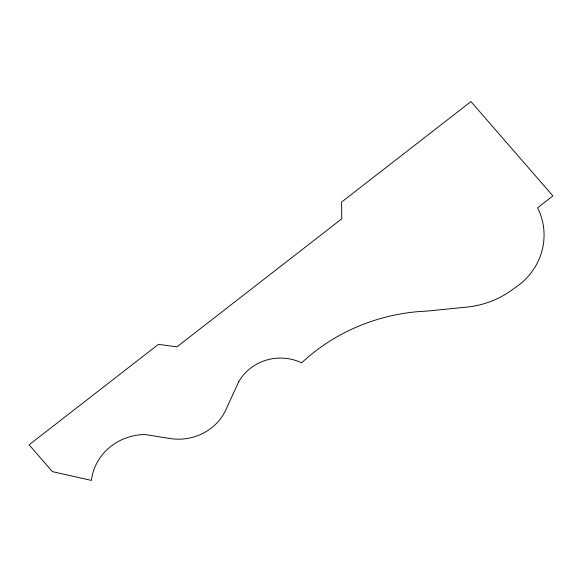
<?xml version="1.0" encoding="UTF-8"?>
<svg xmlns="http://www.w3.org/2000/svg" width="582" height="582" viewBox="0 0 582 582"><rect width="100%" height="100%" fill="white"/><g stroke="black" fill="none" stroke-linecap="round" stroke-linejoin="round"><path stroke-width="0.87" d="M238.715 381.792L226.893 407.473A51.645 48.801 -1.6 0 1 168.845 438.333L145.114 434.55A54.315 51.325 -1.6 0 0 91.418 480.419L52.373 471.609L29.1 444.823L158.45 344.34L176.921 346.872L341.743 218.839L341.605 202.063L470.954 101.581L552.9 195.908L537.623 207.781A67.978 64.231 -1.6 0 1 514.102 288.388A89.621 84.688 -1.6 0 1 465.193 307.26L427.348 311.064A189.601 179.169 -1.6 0 0 301.658 362.819A47.178 44.581 -1.6 0 0 238.715 381.792"/></g></svg>
